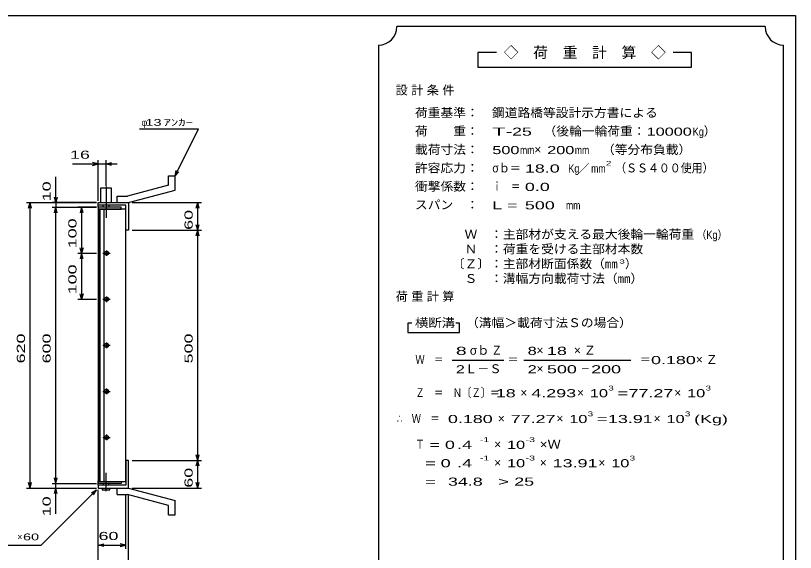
# Model space of a CAD drawing. Units: millimetres, scale not verified. Extents: x -1456 to 1385, y -1026 to 843.
# Drawn here: x -309 to 1385, y -323 to 843 of the extents above; entities that cross this region are included whole.
import ezdxf
from ezdxf.enums import TextEntityAlignment as Align

# ---------------------------------------------------------------- set-up
doc = ezdxf.new("R2010")
doc.units = ezdxf.units.MM
doc.header["$LTSCALE"] = 8
doc.linetypes.add('LONG_DASHED_DOTTED', pattern=[15.25, 12, -1.5, 0.25, -1.5])
for name, color, linetype, lineweight in [('0_2', 150, 'Continuous', 25), ('16', 3, 'Continuous', 25), ('19', 6, 'Continuous', 25), ('22', 2, 'Continuous', 25)]:
    doc.layers.add(name, color=color, linetype=linetype, lineweight=lineweight)
doc.styles.add('ベクトル', font='')
doc.styles.get('ベクトル').set_extended_font_data('ベクトル')

msp = doc.modelspace()

# ---------------------------------------------------------------- linework, layer by layer
at = {"layer": '0_2'}
for p, q in [((-1383.2, 842.8), (1384.8, 842.8)), ((1384.8, 842.8), (1384.8, -917.2))]:
    msp.add_line(p, q, dxfattribs=at)
at = {"layer": '16'}
for p, q in [((-79.8, 426.8), (-129.8, 426.8)), ((-129.8, 426.8), (-129.8, 422.3)), ((-79.8, 422.3), (-79.8, 426.8)), ((-129.8, 422.3), (-79.8, 422.3)), ((-129.8, 422.3), (-129.8, -168.7)), ((-69.8, 422.3), (-129.8, 422.3)), ((-128.3, 422.3), (-128.3, -168.7)), ((-125.3, -168.7), (-125.3, 422.3)), ((-117.8, 422.3), (-117.8, -168.7)), ((-69.8, -168.7), (-69.8, 422.3)), ((-119.8, 326.8), (-103.8, 326.8)), ((-109.8, 329.8), (-113.8, 329.8)), ((-113.8, 323.8), (-109.8, 323.8)), ((-111.8, 332.8), (-111.8, 320.8)), ((-119.8, 226.8), (-103.8, 226.8)), ((-109.8, 229.8), (-113.8, 229.8)), ((-113.8, 223.8), (-109.8, 223.8)), ((-111.8, 232.8), (-111.8, 220.8)), ((-119.8, 126.8), (-103.8, 126.8)), ((-109.8, 129.8), (-113.8, 129.8)), ((-113.8, 123.8), (-109.8, 123.8)), ((-111.8, 132.8), (-111.8, 120.8)), ((-119.8, 26.8), (-103.8, 26.8)), ((-109.8, 29.8), (-113.8, 29.8)), ((-113.8, 23.8), (-109.8, 23.8)), ((-111.8, 32.8), (-111.8, 20.8)), ((-111.8, -67.2), (-111.8, -79.2)), ((-119.8, -73.2), (-103.8, -73.2)), ((-109.8, -70.2), (-113.8, -70.2)), ((-113.8, -76.2), (-109.8, -76.2)), ((-129.8, -168.7), (-79.8, -168.7)), ((-129.8, -173.2), (-129.8, -168.7)), ((-129.8, -168.7), (-69.8, -168.7)), ((-79.8, -168.7), (-79.8, -173.2)), ((-79.8, -173.2), (-129.8, -173.2))]:
    msp.add_line(p, q, dxfattribs=at)
for centre, radius, start, end in [((-113.8, 326.8), 3, 90, 270), ((-111.8, 326.8), 4, 46.6, 133.4), ((-111.8, 326.8), 4, 226.6, 313.4), ((-109.8, 326.8), 3, 270, 90), ((-113.8, 226.8), 3, 90, 270), ((-111.8, 226.8), 4, 46.6, 133.4), ((-111.8, 226.8), 4, 226.6, 313.4), ((-109.8, 226.8), 3, 270, 90), ((-113.8, 126.8), 3, 90, 270), ((-111.8, 126.8), 4, 46.6, 133.4), ((-111.8, 126.8), 4, 226.6, 313.4), ((-109.8, 126.8), 3, 270, 90), ((-113.8, 26.8), 3, 90, 270), ((-111.8, 26.8), 4, 46.6, 133.4), ((-111.8, 26.8), 4, 226.6, 313.4), ((-109.8, 26.8), 3, 270, 90), ((-113.8, -73.2), 3, 90, 270), ((-111.8, -73.2), 4, 46.6, 133.4), ((-111.8, -73.2), 4, 226.6, 313.4), ((-109.8, -73.2), 3, 270, 90)]:
    msp.add_arc(centre, radius, start, end, dxfattribs=at)
at = {"layer": '19'}
for p, q in [((23.2, 494.8), (37.2, 494.8)), ((23.2, 474.8), (23.2, 494.8)), ((37.2, 463.8), (37.2, 494.8)), ((23.2, 474.8), (-65.8, 450.8)), ((-123.8, 436.8), (-123.8, 468.8)), ((-123.8, 468.8), (-101.8, 468.8)), ((-101.8, 468.8), (-101.8, 436.8)), ((-63.8, 436.8), (37.2, 463.8)), ((-88.8, 450.8), (-65.8, 450.8)), ((-88.8, 436.8), (-88.8, 450.8)), ((-129.8, 426.8), (-129.8, 436.8)), ((-129.8, 430.8), (-129.8, 436.8)), ((-129.8, 436.8), (-64.8, 436.8)), ((-69.8, 430.8), (-129.8, 430.8)), ((-118.8, 426.8), (-118.8, 430.8)), ((-106.8, 430.8), (-106.8, 426.8)), ((-88.8, 436.8), (-63.8, 436.8)), ((-69.8, 376.8), (-69.8, 430.8)), ((-64.8, 436.8), (-63.8, 435.8)), ((-63.8, 435.8), (-63.8, 376.8)), ((-63.8, 376.8), (-69.8, 376.8)), ((-63.8, -123.2), (-69.8, -123.2)), ((-69.8, -123.2), (-69.8, -177.2)), ((-63.8, -182.2), (-63.8, -123.2)), ((-129.8, -177.2), (-129.8, -167.2)), ((-129.8, -177.2), (-129.8, -183.2)), ((-69.8, -177.2), (-129.8, -177.2)), ((-129.8, -183.2), (-64.8, -183.2)), ((-120.8, -183.2), (-120.8, -187.2)), ((-118.8, -173.2), (-118.8, -177.2)), ((-106.8, -177.2), (-106.8, -173.2)), ((-104.8, -187.2), (-104.8, -183.2)), ((-88.8, -183.2), (-63.8, -183.2)), ((-88.8, -197.2), (-88.8, -183.2)), ((-64.8, -183.2), (-63.8, -182.2)), ((-63.8, -183.2), (37.2, -210.2)), ((-120.8, -187.2), (-104.8, -187.2)), ((-88.8, -197.2), (-65.8, -197.2)), ((23.2, -221.2), (-65.8, -197.2)), ((37.2, -241.2), (37.2, -210.2)), ((23.2, -241.2), (23.2, -221.2)), ((23.2, -241.2), (37.2, -241.2))]:
    msp.add_line(p, q, dxfattribs=at)
at = {"layer": '19', "linetype": 'LONG_DASHED_DOTTED'}
for p, q in [((-112.8, 471.8), (-112.8, 403.8)), ((-112.8, -190.2), (-112.8, -150.2))]:
    msp.add_line(p, q, dxfattribs=at)
at = {"layer": '22', "color": 4}
for p, q in [((1319.2, 818.8), (519.2, 818.8)), ((479.2, 778.8), (479.2, -461.2)), ((735.2, 762.8), (695.2, 762.8)), ((695.2, 762.8), (695.2, 730.8)), ((1159.2, 762.8), (1119.2, 762.8)), ((1159.2, 730.8), (1159.2, 762.8)), ((1359.2, -461.2), (1359.2, 778.8)), ((695.2, 730.8), (1159.2, 730.8)), ((-39.8, 596.8), (88.2, 596.8)), ((37.2, 494.8), (88.2, 596.8)), ((-129.8, 440.8), (-129.8, 528.8)), ((-112.8, 472.8), (-112.8, 528.8)), ((-185.8, 520.8), (-129.8, 520.8)), ((-129.8, 520.8), (-141.8, 524)), ((-141.8, 517.6), (-129.8, 520.8)), ((-129.8, 520.8), (-112.8, 520.8)), ((-112.8, 520.8), (-100.8, 524)), ((-100.8, 517.6), (-112.8, 520.8)), ((-112.8, 520.8), (-88.8, 520.8)), ((-221.8, 436.8), (-221.8, 492.8)), ((37.2, 494.8), (39.6, 506.48)), ((37.2, 494.8), (45.2, 503.6)), ((-221.8, 436.8), (-225, 448.8)), ((-218.6, 448.8), (-221.8, 436.8)), ((-285.8, 436.8), (-133.8, 436.8)), ((-281, 424.8), (-277.8, 436.8)), ((-274.6, 424.8), (-277.8, 436.8)), ((-277.8, -183.2), (-277.8, 436.8)), ((-133.8, 436.8), (-229.8, 436.8)), ((-229.8, 426.8), (-133.8, 426.8)), ((-225, 414.8), (-221.8, 426.8)), ((-221.8, 436.8), (-221.8, 426.8)), ((-218.6, 414.8), (-221.8, 426.8)), ((-221.8, -173.2), (-221.8, 426.8)), ((-133.8, 426.8), (-173.8, 426.8)), ((-165.8, 426.8), (-169, 414.8)), ((-162.6, 414.8), (-165.8, 426.8)), ((-165.8, 426.8), (-165.8, 326.8)), ((-55.8, 436.8), (94.6, 436.8)), ((83.4, 424.8), (86.6, 436.8)), ((89.8, 424.8), (86.6, 436.8)), ((86.6, 376.8), (86.6, 436.8)), ((-55.8, 376.8), (94.6, 376.8)), ((86.6, 376.8), (83.4, 388.8)), ((83.4, 364.8), (86.6, 376.8)), ((86.6, 376.8), (89.8, 388.8)), ((89.8, 364.8), (86.6, 376.8)), ((86.6, -123.2), (86.6, 376.8)), ((-173.8, 326.8), (-133.8, 326.8)), ((-165.8, 326.8), (-169, 338.8)), ((-165.8, 326.8), (-169, 314.8)), ((-162.6, 338.8), (-165.8, 326.8)), ((-162.6, 314.8), (-165.8, 326.8)), ((-165.8, 326.8), (-165.8, 226.8)), ((-165.8, 226.8), (-169, 238.8)), ((-162.6, 238.8), (-165.8, 226.8)), ((-173.8, 226.8), (-133.8, 226.8)), ((551.2, 174.8), (543.2, 174.8)), ((543.2, 174.8), (543.2, 154.8)), ((655.2, 174.8), (647.2, 174.8)), ((655.2, 154.8), (655.2, 174.8)), ((543.2, 154.8), (655.2, 154.8)), ((639.2, 94.8), (751.2, 94.8)), ((795.2, 94.8), (1027.2, 94.8)), ((86.6, -123.2), (83.4, -111.2)), ((86.6, -123.2), (89.8, -111.2)), ((-55.8, -123.2), (94.6, -123.2)), ((83.4, -135.2), (86.6, -123.2)), ((89.8, -135.2), (86.6, -123.2)), ((86.6, -183.2), (86.6, -123.2)), ((-221.8, -173.2), (-225, -161.2)), ((-221.8, -173.2), (-218.6, -161.2)), ((-285.8, -183.2), (-133.8, -183.2)), ((-277.8, -183.2), (-281, -171.2)), ((-277.8, -183.2), (-274.6, -171.2)), ((-229.8, -173.2), (-133.8, -173.2)), ((-229.8, -183.2), (-133.8, -183.2)), ((-225, -195.2), (-221.8, -183.2)), ((-221.8, -183.2), (-221.8, -173.2)), ((-218.6, -195.2), (-221.8, -183.2)), ((-221.8, -239.2), (-221.8, -183.2)), ((-55.8, -183.2), (94.6, -183.2)), ((86.6, -183.2), (83.4, -171.2)), ((86.6, -183.2), (89.8, -171.2)), ((-253.8, -307.2), (-133.8, -187.2)), ((-144.2, -193.6), (-133.8, -187.2)), ((-140.2, -197.6), (-133.8, -187.2)), ((-129.8, -315.2), (-129.8, -187.2)), ((-129.8, -371.2), (-129.8, -187.2)), ((-69.8, -315.2), (-69.8, -199.4)), ((-63.8, -371.2), (-63.8, -199.4)), ((-129.8, -307.2), (-117.8, -304)), ((-69.8, -307.2), (-81.8, -304)), ((-413.8, -307.2), (-253.8, -307.2)), ((-117.8, -310.4), (-129.8, -307.2)), ((-129.8, -307.2), (-69.8, -307.2)), ((-81.8, -310.4), (-69.8, -307.2))]:
    msp.add_line(p, q, dxfattribs=at)
for centre, start, end in [((479.2, 818.8), 270, 0), ((1359.2, 818.8), 180, 270)]:
    msp.add_arc(centre, 40, start, end, dxfattribs=at)

# ---------------------------------------------------------------- texts
at = {"layer": '22', "style": 'ベクトル'}
for s, height, p in [('◇\u3000荷\u3000重\u3000計\u3000算\u3000◇', 23.46, (751.2, 762.8)), ('φ', 14.66, (-35.8, 610.8)), ('）', 19.35, (1185.6, 592)), ('×', 19.35, (817.6, 552)), ('／', 17.6, (913.2, 510.8)), ('）', 19.35, (1014.4, 304)), ('σｂ', 19.35, (677.6, 116)), ('×', 19.35, (822.4, 116)), ('Ｌ－Ｓ', 19.35, (667.2, 76)), ('×', 19.35, (822.4, 76)), ('×', 19.35, (787.2, 24)), ('×', 19.35, (910.4, 24)), ('×', 19.35, (1121.6, 24)), ('×', 19.35, (738.4, -32)), ('×', 19.35, (865.6, -32)), ('×', 19.35, (1076.8, -32)), ('×', 19.35, (730.4, -88)), ('×', 19.35, (730.4, -128)), ('×', 19.35, (829.6, -128)), ('×', 19.35, (956.8, -128)), ('×', 14.66, (-305.8, -289.2))]:
    msp.add_text(s, height=height, dxfattribs=at).set_placement(p, align=Align.MIDDLE_LEFT)
for s, height, width, p in [('荷重基準：\u3000', 19.35, 1.05, (558.4, 632)), ('鋼道路橋等設計示方書による', 19.35, 1.05, (725.6, 632)), (' 13 ', 14.66, 1.6, (-35.8, 610.8)), ('ｱﾝｶｰ', 14.66, 1.6, (12.2, 610.8)), ('荷\u3000\u3000重：\u3000', 19.35, 1.05, (558.4, 592)), ('T-', 17.6, 2, (726.4, 590.8)), (' 25 ', 17.6, 1.65, (758.4, 590.8)), ('（後輪一輪荷重：', 19.35, 1.05, (837.6, 592)), ('10000', 17.6, 1.5, (1061.6, 590.8)), ('Kg', 17.6, 0.85, (1161.6, 590.8)), ('載荷寸法：\u3000', 19.35, 1.05, (558.4, 552)), ('500', 17.6, 1.5, (726.4, 550.8)), ('200', 17.6, 1.5, (845.6, 550.8)), ('\u3000（等分布負載）', 19.35, 1.05, (936.8, 552)), (' 16 ', 17.6, 1.65, (-201.8, 540.8)), ('mm', 17.6, 0.8, (786.4, 550.8)), ('mm', 17.6, 0.8, (905.6, 550.8)), ('2', 10.56, 1.5, (973.2, 522)), ('許容応力：\u3000', 19.35, 1.05, (558.4, 512)), ('σｂ＝', 19.35, 0.9, (726.4, 512)), (' 18.0', 17.6, 1.65, (786.4, 510.8)), ('Kg', 17.6, 0.85, (891.2, 510.8)), ('mm', 17.6, 0.8, (941.2, 510.8)), ('（ＳＳ４００使用）', 19.35, 0.9, (993.2, 512)), ('衝撃係数：\u3000', 19.35, 1.05, (558.4, 472)), ('ｉ\u3000＝', 19.35, 0.75, (726.4, 472)), (' 0.0', 17.6, 1.65, (786.4, 470.8)), ('スパン\u3000：\u3000', 19.35, 1.05, (558.4, 432)), ('L =', 17.6, 1.65, (726.4, 430.8)), (' 500 ', 17.6, 1.65, (786.4, 430.8)), ('mm', 17.6, 0.8, (886.4, 430.8)), ('\u3000Ｗ\u3000：主部材が支える最大後輪一輪荷重', 19.35, 1.05, (638.4, 368)), ('（Kg）', 17.6, 0.85, (1170.4, 366.8)), ('\u3000Ｎ\u3000：荷重を受ける主部材本数', 19.35, 1.05, (638.4, 336)), ('〔Ｚ〕：主部材断面係数（㎜', 19.35, 1.05, (638.4, 304)), ('3', 8.798, 1.8, (1002.4, 308.8)), ('\u3000Ｓ\u3000：溝幅方向載荷寸法（㎜）', 19.35, 1.05, (638.4, 272)), ('横断溝', 19.35, 1.1, (558.4, 176)), ('\u3000（溝幅＞載荷寸法Ｓの場合）', 19.35, 1.05, (641.6, 176)), ('8', 17.6, 1.8, (647.2, 114.8)), ('Ｚ', 19.35, 0.9, (724, 116)), ('8', 17.6, 1.5, (803.2, 114.8)), (' 18 ', 17.6, 1.65, (834.4, 114.8)), ('Ｗ\u3000＝', 19.35, 0.75, (559.2, 96)), ('0.180', 17.6, 1.65, (1071.2, 94.8)), ('＝', 19.35, 0.9, (759.2, 96)), ('＝', 19.35, 0.9, (1047.2, 96)), ('2', 17.6, 1.5, (647.2, 74.8)), ('2', 17.6, 1.5, (803.2, 74.8)), (' 500 ', 17.6, 1.65, (834.4, 74.8)), ('－', 19.35, 0.75, (918.4, 76)), (' 200 ', 17.6, 1.65, (930.4, 74.8)), ('Ｚ\u3000＝\u3000Ｎ〔Ｚ〕＝', 19.35, 0.75, (559.2, 24)), ('3', 10.56, 1.5, (978.4, 34)), ('3', 10.56, 1.5, (1189.6, 34)), (' 18 ', 17.6, 1.65, (723.2, 22.8)), ('4.293', 17.6, 1.65, (811.2, 22.8)), ('10', 17.6, 1.5, (938.4, 22.8)), ('=', 17.6, 1.7, (998.4, 22.8)), ('77.27', 17.6, 1.65, (1022.4, 22.8)), ('10', 17.6, 1.5, (1149.6, 22.8)), ('3', 10.56, 1.5, (933.6, -22)), ('3', 10.56, 1.5, (1144.8, -22)), ('∴\u3000Ｗ\u3000＝', 19.35, 0.75, (519.2, -32)), (' 0.180', 17.6, 1.65, (619.2, -33.2)), ('77.27', 17.6, 1.65, (766.4, -33.2)), ('10', 17.6, 1.5, (893.6, -33.2)), ('=', 17.6, 1.7, (953.6, -33.2)), ('13.91', 17.6, 1.65, (977.6, -33.2)), ('10', 17.6, 1.5, (1104.8, -33.2)), ('(Kg)', 17.6, 1.65, (1164.8, -33.2)), ('Ｔ', 19.35, 0.75, (559.2, -88)), (' = 0', 17.6, 1.65, (579.2, -89.2)), (' .4 ', 17.6, 1.65, (639.2, -89.2)), ('-1', 10.56, 1.65, (699.2, -78)), ('10', 17.6, 1.5, (758.4, -89.2)), ('-3', 10.56, 1.65, (798.4, -78)), ('×Ｗ', 19.35, 1.1, (829.6, -88)), ('-1', 10.56, 1.65, (699.2, -118)), ('-3', 10.56, 1.65, (798.4, -118)), ('3', 10.56, 1.5, (1024.8, -118)), ('  = 0', 17.6, 1.65, (559.2, -129.2)), (' .4 ', 17.6, 1.65, (639.2, -129.2)), ('10', 17.6, 1.5, (758.4, -129.2)), ('13.91', 17.6, 1.65, (857.6, -129.2)), ('10', 17.6, 1.5, (984.8, -129.2)), ('  =', 17.6, 1.65, (559.2, -169.2)), (' 34.8', 17.6, 1.65, (619.2, -169.2)), ('>', 17.6, 1.7, (739.2, -169.2)), (' 25 ', 17.6, 1.65, (763.2, -169.2)), (' 60 ', 14.66, 1.6, (-301.8, -289.2)), (' 60 ', 17.6, 1.65, (-139.8, -287.2))]:
    msp.add_text(s, height=height, dxfattribs=dict(at, width=width)).set_placement(p, align=Align.MIDDLE_LEFT)
at = {"layer": '22', "style": 'ベクトル', "width": 1.65}
for s, p in [(' 10 ', (-241.8, 428.8)), (' 60 ', (66.6, 366.8)), (' 100 ', (-185.8, 326.8)), (' 100 ', (-185.8, 226.8)), (' 620 ', (-297.8, 76.8)), (' 600 ', (-241.8, 76.8)), (' 500 ', (66.6, 76.8)), (' 60 ', (66.6, -193.2)), (' 10 ', (-241.8, -255.2))]:
    msp.add_text(s, height=17.6, rotation=90, dxfattribs=at).set_placement(p, align=Align.MIDDLE_LEFT)
at = {"layer": '22', "char_height": 19.35, "attachment_point": 4, "style": 'ベクトル'}
for s, insert in [('\\T1.28;設計条件', (516.4, 680)), ('\\T1.28;荷重計算', (516.4, 232)), ('\\T1.42;×Ｚ', (903.6, 116)), ('\\T1.42;×Ｚ', (1168.4, 96))]:
    msp.add_mtext(s, dxfattribs=dict(at, insert=insert))

doc.saveas('drawing.dxf')
